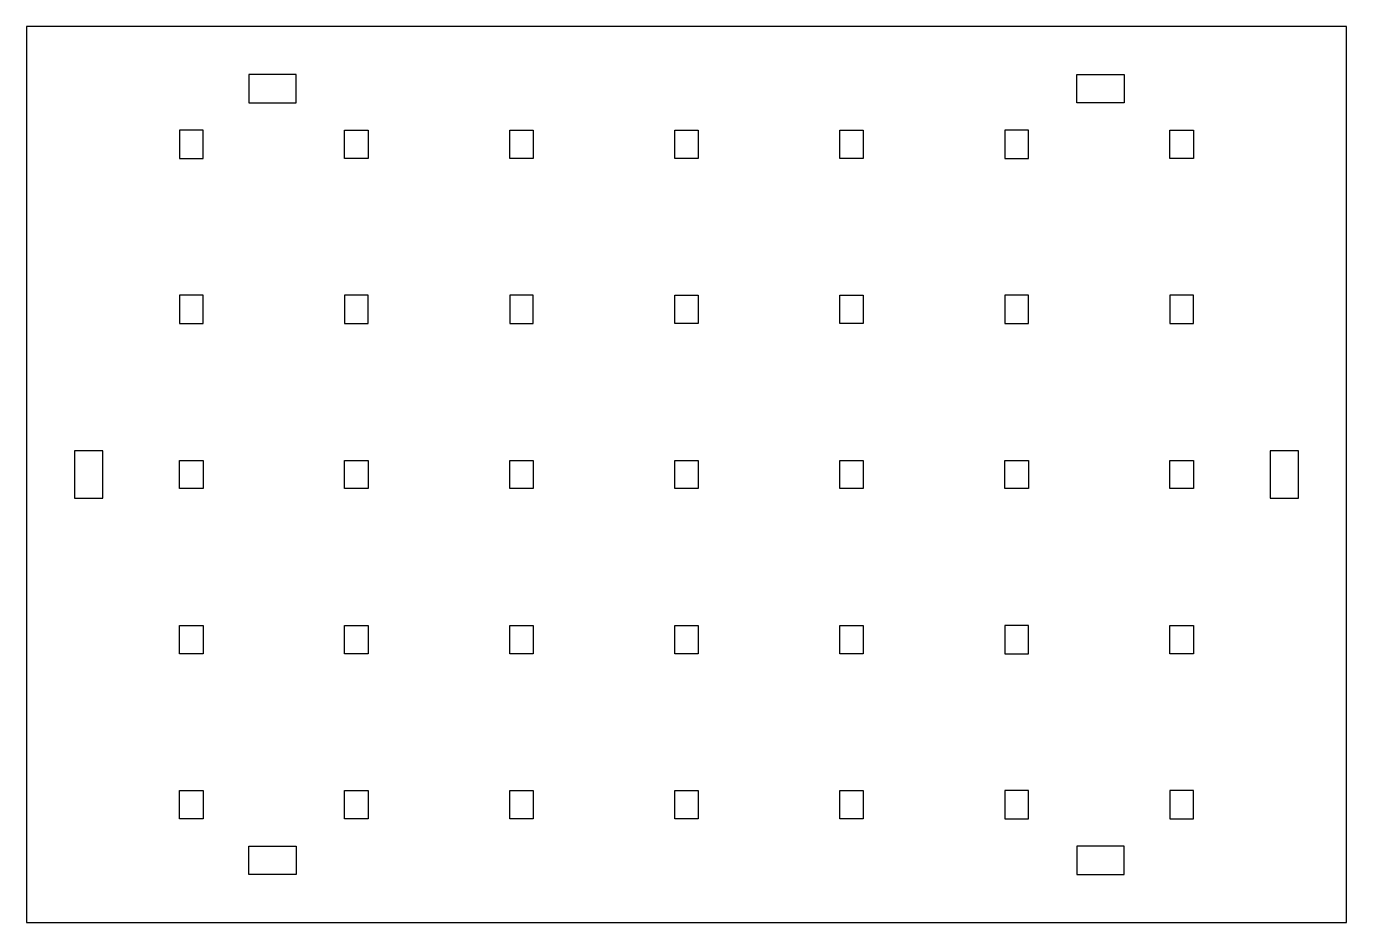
# Model space of a CAD drawing. Extents: x 0 to 280, y 0 to 190.
import ezdxf

# ---------------------------------------------------------------- set-up
doc = ezdxf.new("R2010")
doc.units = 0
doc.layers.get('0').update_dxf_attribs({"linetype": 'continuous'})

# ---------------------------------------------------------------- blocks, each defined once
blk = doc.blocks.new('POCKET001_CS001')
at = {"color": 0}
for points in [[(0, 190), (0, 0), (280, 0), (280, 190)], [(47.2, 173.8), (57.2, 173.8), (57.2, 179.8), (47.2, 179.8)], [(232.8, 179.8), (232.8, 173.8), (222.8, 173.8), (222.8, 179.8)], [(32.5, 162), (37.5, 162), (37.5, 168), (32.5, 168)], [(67.5, 162), (67.5, 168), (72.5, 168), (72.5, 162)], [(102.5, 162), (102.5, 168), (107.5, 168), (107.5, 162)], [(137.5, 162), (137.5, 168), (142.5, 168), (142.5, 162)], [(172.5, 162), (172.5, 168), (177.5, 168), (177.5, 162)], [(207.5, 162), (212.5, 162), (212.5, 168), (207.5, 168)], [(242.5, 162), (242.5, 168), (247.5, 168), (247.5, 162)], [(32.5, 127), (37.5, 127), (37.5, 133), (32.5, 133)], [(67.5, 127), (72.5, 127), (72.5, 133), (67.5, 133)], [(102.5, 127), (107.5, 127), (107.5, 133), (102.5, 133)], [(137.5, 127), (137.5, 133), (142.5, 133), (142.5, 127)], [(172.5, 127), (172.5, 133), (177.5, 133), (177.5, 127)], [(207.5, 127), (212.5, 127), (212.5, 133), (207.5, 133)], [(242.5, 127), (247.5, 127), (247.5, 133), (242.5, 133)], [(10.2, 100), (10.2, 90), (16.2, 90), (16.2, 100)], [(32.5, 92), (32.5, 98), (37.5, 98), (37.5, 92)], [(67.5, 92), (67.5, 98), (72.5, 98), (72.5, 92)], [(102.5, 92), (102.5, 98), (107.5, 98), (107.5, 92)], [(137.5, 92), (137.5, 98), (142.5, 98), (142.5, 92)], [(172.5, 92), (172.5, 98), (177.5, 98), (177.5, 92)], [(207.5, 92), (207.5, 98), (212.5, 98), (212.5, 92)], [(242.5, 92), (242.5, 98), (247.5, 98), (247.5, 92)], [(269.8, 100), (263.8, 100), (263.8, 90), (269.8, 90)], [(32.5, 57), (32.5, 63), (37.5, 63), (37.5, 57)], [(67.5, 57), (67.5, 63), (72.5, 63), (72.5, 57)], [(102.5, 57), (102.5, 63), (107.5, 63), (107.5, 57)], [(137.5, 57), (137.5, 63), (142.5, 63), (142.5, 57)], [(172.5, 57), (172.5, 63), (177.5, 63), (177.5, 57)], [(207.5, 57), (212.5, 57), (212.5, 63), (207.5, 63)], [(242.5, 57), (242.5, 63), (247.5, 63), (247.5, 57)], [(32.5, 22), (32.5, 28), (37.5, 28), (37.5, 22)], [(67.5, 22), (67.5, 28), (72.5, 28), (72.5, 22)], [(102.5, 22), (102.5, 28), (107.5, 28), (107.5, 22)], [(137.5, 22), (137.5, 28), (142.5, 28), (142.5, 22)], [(172.5, 22), (172.5, 28), (177.5, 28), (177.5, 22)], [(207.5, 22), (212.5, 22), (212.5, 28), (207.5, 28)], [(242.5, 22), (247.5, 22), (247.5, 28), (242.5, 28)], [(47.2, 10.2), (47.2, 16.2), (57.2, 16.2), (57.2, 10.2)], [(232.8, 16.2), (222.8, 16.2), (222.8, 10.2), (232.8, 10.2)]]:
    blk.add_lwpolyline(points, close=True, dxfattribs=at)

msp = doc.modelspace()

# ---------------------------------------------------------------- block references
msp.add_blockref('POCKET001_CS001', (0, 0))

doc.saveas('drawing.dxf')
